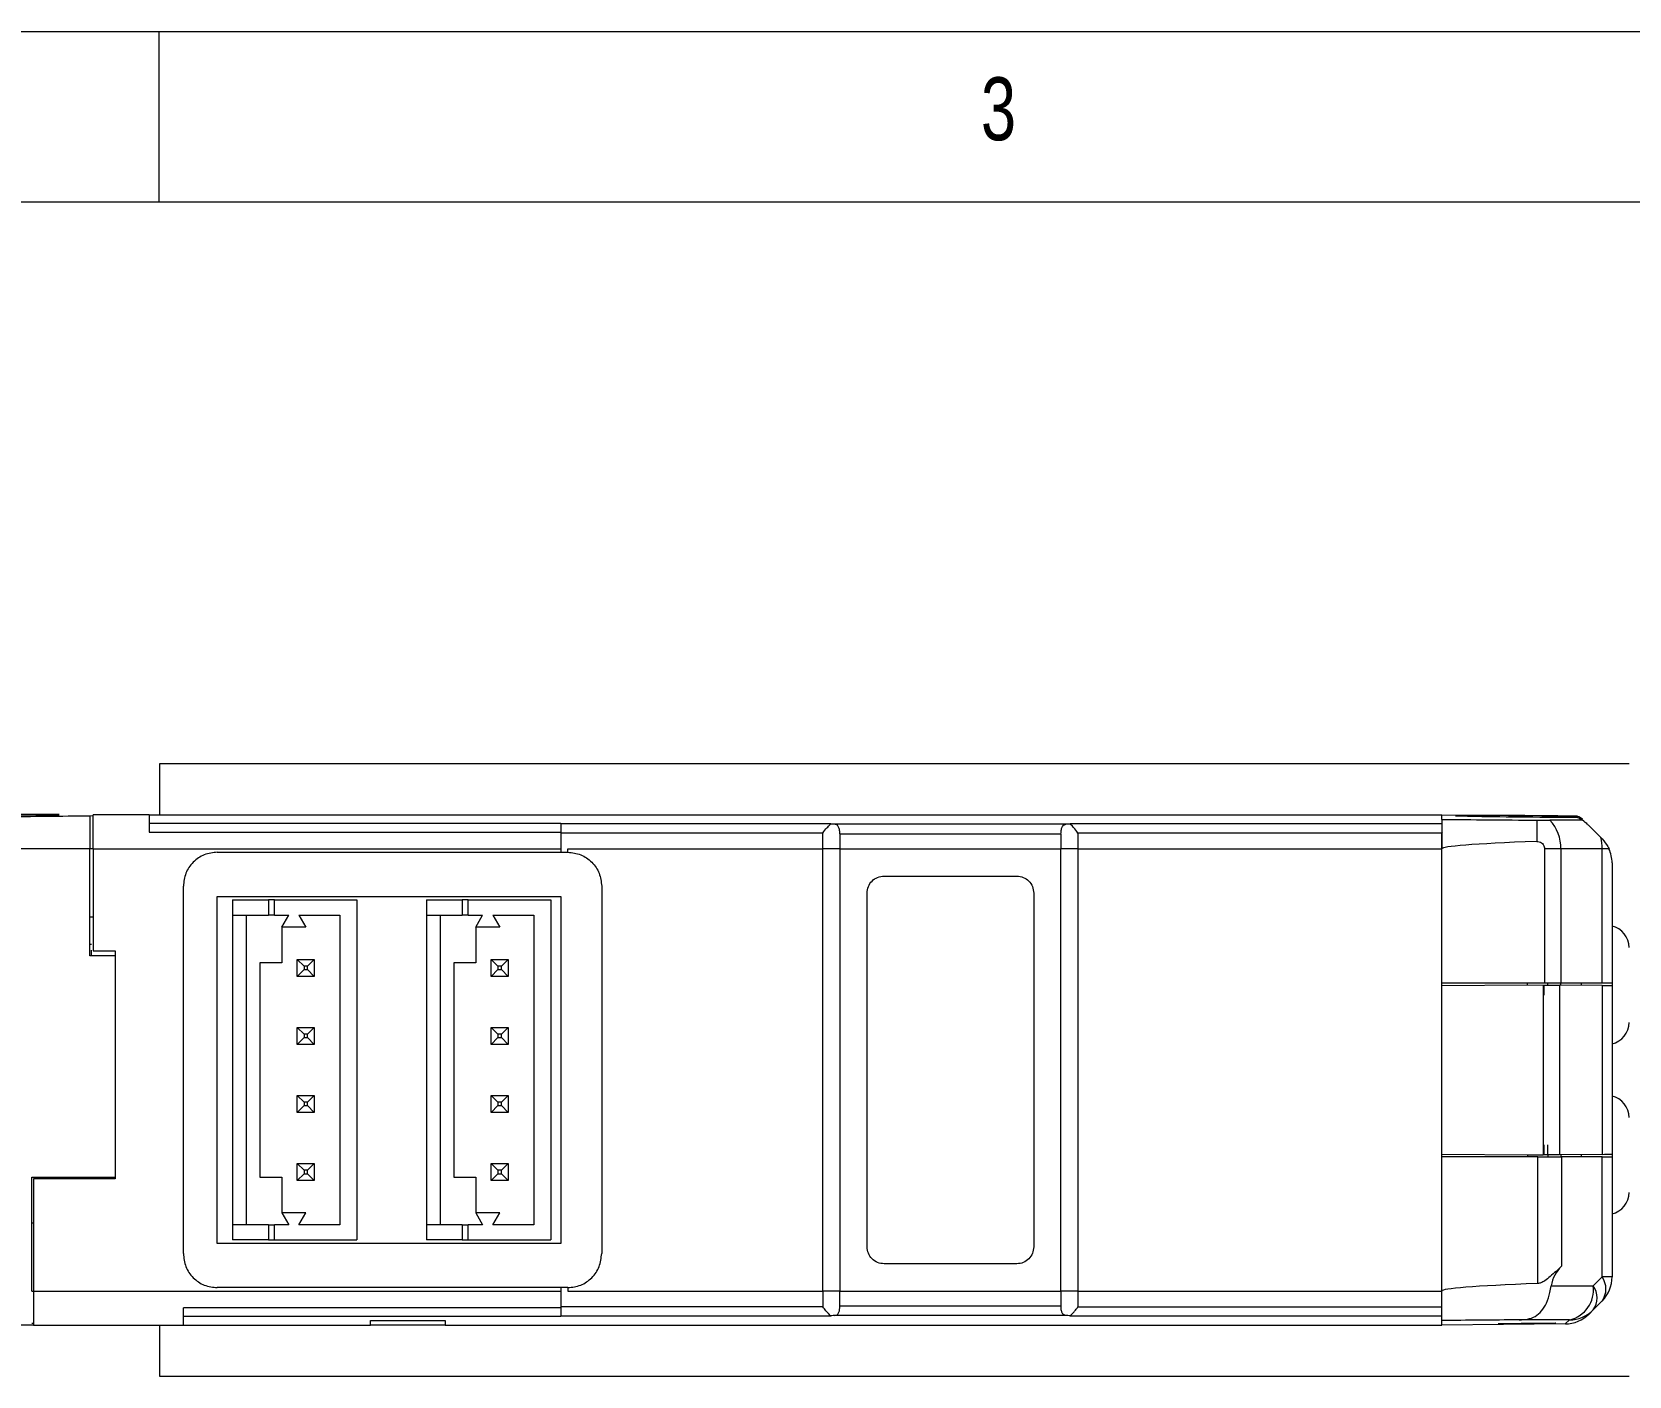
# Model space of a CAD drawing. Header units: inches. Extents: x 0.2 to 16.3, y 0.2 to 11.5.
# Drawn here: x 4.184 to 6.032, y 9.94 to 11.496 of the extents above; entities that cross this region are included whole.
import ezdxf

# ---------------------------------------------------------------- set-up
doc = ezdxf.new("R2010")
doc.units = ezdxf.units.IN
doc.header["$MEASUREMENT"] = 0
doc.linetypes.add('CENTERX2', pattern=[0.8, 0.5, -0.1, 0.1, -0.1])
doc.layers.add('CENTER_LINE', color=7, linetype='CENTERX2')
doc.styles.add('SLDTEXTSTYLE0', font='TXT', dxfattribs={"width": 0.7})
doc.styles.add('SLDTEXTSTYLE2', font='TXT', dxfattribs={"width": 0.75})
doc.dimstyles.new('SLDDIMSTYLE2', dxfattribs={"dimtxt": 0.15748, "dimasz": 0.13, "dimexe": 0, "dimexo": 0.0625, "dimgap": 0.03937, "dimtad": 1, "dimdec": 3, "dimrnd": 1e-09, "dimdsep": 46, "dimtxsty": 'SLDTEXTSTYLE0', "dimsah": 1, "dimcen": 0.09, "dimadec": 0, "dimazin": 2, "dimtfac": 1, "dimtdec": 3, "dimtofl": 0, "dimtmove": 0, "dimatfit": 3, "dimfxl": 1, "dimfrac": 2, "dimtolj": 1, "dimtzin": 12, "dimarcsym": 0})

# ---------------------------------------------------------------- blocks, each defined once
blk = doc.blocks.new('_D_25')
at = {"layer": 'CENTER_LINE'}
for p, q in [((4.2154, 10.5899), (2.5677, 10.5899)), ((2.6071, 10.5899), (2.6071, 9.9993)), ((4.1465, 9.9993), (2.5677, 9.9993))]:
    blk.add_line(p, q, dxfattribs=at)
for points in [[(2.6071, 10.5899), (2.5871, 10.4599), (2.6271, 10.4599)], [(2.6071, 9.9993), (2.6271, 10.1293), (2.5871, 10.1293)]]:
    blk.add_solid(points, dxfattribs=at)
at = {"layer": 'CENTER_LINE', "insert": (2.4041, 10.0531), "char_height": 0.15748, "attachment_point": 1, "rotation": 90, "style": 'SLDTEXTSTYLE0'}
blk.add_mtext('0.591', dxfattribs=at)

msp = doc.modelspace()

# ---------------------------------------------------------------- linework, layer by layer
at = {"color": 7, "linetype": 'Continuous', "lineweight": 18}
for p, q in [((16.3386, 11.4961), (0.1969, 11.4961)), ((4.3307, 11.4961), (4.3307, 11.2992)), ((16.1516, 11.2992), (0.3937, 11.2992)), ((4.3315, 10.6489), (4.3315, 10.5899)), ((6.0323, 10.6489), (4.3315, 10.6489)), ((4.2508, 10.5889), (4.2547, 10.589)), ((4.3197, 10.5899), (4.2547, 10.5899)), ((4.3197, 10.5899), (5.8157, 10.5899)), ((4.3197, 10.5899), (4.3197, 10.57)), ((4.7961, 10.58), (4.3197, 10.58)), ((4.7961, 10.5794), (4.7961, 10.58)), ((5.1084, 10.5794), (4.7961, 10.5794)), ((4.7961, 10.5794), (4.7961, 10.5689)), ((5.1056, 10.5766), (5.1082, 10.5792)), ((5.1082, 10.5792), (5.1084, 10.5794)), ((5.3805, 10.5789), (5.1131, 10.5789)), ((5.8157, 10.5794), (5.3853, 10.5794)), ((5.3853, 10.5794), (5.3855, 10.5792)), ((5.3881, 10.5766), (5.3855, 10.5792)), ((5.8157, 10.5846), (5.8157, 10.5899)), ((5.8157, 10.5899), (5.9698, 10.5885)), ((5.8157, 10.5846), (5.8157, 10.5505)), ((5.9254, 10.5837), (5.9254, 10.5591)), ((5.9783, 10.5836), (5.9405, 10.5836)), ((5.9701, 10.5882), (5.9698, 10.5885)), ((5.978, 10.5851), (5.9784, 10.5847)), ((5.9848, 10.5784), (5.9995, 10.5636)), ((4.3197, 10.57), (4.7961, 10.57)), ((4.7961, 10.5689), (5.0992, 10.5689)), ((5.1189, 10.568), (5.3748, 10.568)), ((5.3748, 10.568), (5.3748, 10.5505)), ((5.3945, 10.5689), (5.8157, 10.5689)), ((5.8163, 10.5696), (5.8157, 10.5702)), ((5.8157, 10.5505), (5.8157, 10.5689)), ((5.9995, 10.5636), (6.0011, 10.562)), ((4.2547, 10.5505), (4.2508, 10.5505)), ((4.2508, 10.4265), (4.2508, 10.5505)), ((4.2547, 10.5505), (4.2547, 10.4324)), ((4.2547, 10.5505), (4.7961, 10.5505)), ((4.3984, 10.5466), (4.8039, 10.5466)), ((4.8039, 10.5466), (4.8039, 10.5505)), ((4.8039, 10.5505), (5.0992, 10.5505)), ((5.1189, 10.5505), (5.0992, 10.5505)), ((5.0992, 10.0387), (5.0992, 10.5505)), ((5.1189, 10.5505), (5.1189, 10.0387)), ((5.1189, 10.5505), (5.3748, 10.5505)), ((5.3748, 10.0387), (5.3748, 10.5505)), ((5.3945, 10.5505), (5.3748, 10.5505)), ((5.3945, 10.5505), (5.3945, 10.0387)), ((5.3945, 10.5505), (5.8157, 10.5505)), ((5.8157, 10.0387), (5.8157, 10.5505)), ((5.8157, 10.395), (5.8157, 10.5505)), ((5.9533, 10.5505), (5.9344, 10.5505)), ((5.9344, 10.5505), (5.9344, 10.395)), ((6.0011, 10.5505), (5.9533, 10.5505)), ((5.9533, 10.5505), (5.9533, 10.395)), ((6.0011, 10.395), (6.0011, 10.5505)), ((6.0091, 10.5505), (6.0011, 10.5505)), ((5.1701, 10.519), (5.3236, 10.519)), ((6.0126, 10.5342), (6.0126, 10.395)), ((4.3591, 10.082), (4.3591, 10.5072)), ((4.8433, 10.5072), (4.8433, 10.082)), ((5.1504, 10.0899), (5.1504, 10.4993)), ((5.3433, 10.4993), (5.3433, 10.0899)), ((4.3984, 10.4954), (4.7961, 10.4954)), ((4.3984, 10.0938), (4.3984, 10.4954)), ((4.4161, 10.4915), (4.4161, 10.4737)), ((4.4161, 10.4915), (4.4575, 10.4915)), ((4.4575, 10.4915), (4.4575, 10.4737)), ((4.4644, 10.4915), (4.4575, 10.4915)), ((4.4644, 10.4737), (4.4644, 10.4915)), ((4.4644, 10.4915), (4.5598, 10.4915)), ((4.5598, 10.4915), (4.5598, 10.0978)), ((4.6406, 10.4915), (4.6406, 10.4737)), ((4.6406, 10.4915), (4.6819, 10.4915)), ((4.6819, 10.4915), (4.6819, 10.4737)), ((4.6888, 10.4915), (4.6819, 10.4915)), ((4.6888, 10.4737), (4.6888, 10.4915)), ((4.6888, 10.4915), (4.7843, 10.4915)), ((4.7843, 10.4915), (4.7843, 10.0978)), ((4.7961, 10.4954), (4.7961, 10.0938)), ((4.2508, 10.4718), (4.2547, 10.4718)), ((4.4161, 10.4737), (4.4575, 10.4737)), ((4.4161, 10.4737), (4.4161, 10.1155)), ((4.4319, 10.4737), (4.4319, 10.1155)), ((4.4644, 10.4737), (4.4575, 10.4737)), ((4.4644, 10.4737), (4.4811, 10.4737)), ((4.4731, 10.46), (4.4811, 10.4737)), ((4.4929, 10.4737), (4.5402, 10.4737)), ((4.4929, 10.4737), (4.5009, 10.46)), ((4.5402, 10.4737), (4.5402, 10.1155)), ((4.6406, 10.4737), (4.6819, 10.4737)), ((4.6406, 10.4737), (4.6406, 10.1155)), ((4.6563, 10.4737), (4.6563, 10.1155)), ((4.6888, 10.4737), (4.6819, 10.4737)), ((4.6888, 10.4737), (4.7055, 10.4737)), ((4.6976, 10.46), (4.7055, 10.4737)), ((4.7173, 10.4737), (4.7646, 10.4737)), ((4.7173, 10.4737), (4.7253, 10.46)), ((4.7646, 10.4737), (4.7646, 10.1155)), ((4.5009, 10.46), (4.4731, 10.46)), ((4.4731, 10.46), (4.4731, 10.4186)), ((4.7253, 10.46), (4.6976, 10.46)), ((4.6976, 10.46), (4.6976, 10.4186)), ((4.2803, 10.4265), (4.2508, 10.4265)), ((4.2528, 10.4265), (4.2528, 10.4331)), ((4.2547, 10.4363), (4.2547, 10.4363)), ((4.2547, 10.4324), (4.2803, 10.4324)), ((4.2803, 10.4324), (4.2803, 10.1686)), ((4.4476, 10.4186), (4.4476, 10.1706)), ((4.4731, 10.4186), (4.4476, 10.4186)), ((4.4909, 10.4029), (4.4909, 10.4226)), ((4.4909, 10.4226), (4.4988, 10.4147)), ((4.4909, 10.4226), (4.5106, 10.4226)), ((4.4909, 10.4029), (4.4988, 10.4108)), ((4.4988, 10.4147), (4.4988, 10.4108)), ((4.5028, 10.4147), (4.4988, 10.4147)), ((4.4988, 10.4108), (4.5028, 10.4108)), ((4.5028, 10.4147), (4.5106, 10.4226)), ((4.5028, 10.4108), (4.5028, 10.4147)), ((4.5028, 10.4108), (4.5106, 10.4029)), ((4.5106, 10.4226), (4.5106, 10.4029)), ((4.672, 10.4186), (4.672, 10.1706)), ((4.6976, 10.4186), (4.672, 10.4186)), ((4.7154, 10.4226), (4.7232, 10.4147)), ((4.7154, 10.4226), (4.735, 10.4226)), ((4.7154, 10.4029), (4.7154, 10.4226)), ((4.7154, 10.4029), (4.7232, 10.4108)), ((4.7272, 10.4147), (4.7232, 10.4147)), ((4.7232, 10.4147), (4.7232, 10.4108)), ((4.7232, 10.4108), (4.7272, 10.4108)), ((4.7272, 10.4147), (4.735, 10.4226)), ((4.7272, 10.4108), (4.7272, 10.4147)), ((4.7272, 10.4108), (4.735, 10.4029)), ((4.735, 10.4226), (4.735, 10.4029)), ((4.5106, 10.4029), (4.4909, 10.4029)), ((4.735, 10.4029), (4.7154, 10.4029)), ((5.9344, 10.395), (5.8157, 10.395)), ((5.8157, 10.3922), (5.9148, 10.393)), ((5.8157, 10.1971), (5.8157, 10.3922)), ((5.9148, 10.393), (5.9148, 10.395)), ((5.9148, 10.393), (5.9328, 10.3929)), ((5.9328, 10.3929), (5.9328, 10.1963)), ((5.9339, 10.3812), (5.9339, 10.3929)), ((5.9533, 10.395), (5.9344, 10.395)), ((5.9381, 10.3928), (5.9381, 10.395)), ((5.9518, 10.3927), (5.9518, 10.1965)), ((6.0011, 10.3923), (5.9518, 10.3927)), ((6.0011, 10.395), (5.9533, 10.395)), ((5.9535, 10.3927), (5.9535, 10.395)), ((5.9772, 10.3925), (5.9772, 10.395)), ((6.0126, 10.395), (6.0011, 10.395)), ((6.0011, 10.3923), (6.0011, 10.1969)), ((6.0126, 10.395), (6.0126, 10.3922)), ((6.0126, 10.3922), (6.0126, 10.197)), ((4.4988, 10.336), (4.4909, 10.3438)), ((4.4909, 10.3438), (4.5106, 10.3438)), ((4.4909, 10.3241), (4.4909, 10.3438)), ((4.5028, 10.336), (4.4988, 10.336)), ((4.4988, 10.336), (4.4988, 10.332)), ((4.5028, 10.336), (4.5106, 10.3438)), ((4.5028, 10.332), (4.5028, 10.336)), ((4.5106, 10.3438), (4.5106, 10.3241)), ((4.7154, 10.3241), (4.7154, 10.3438)), ((4.7232, 10.336), (4.7154, 10.3438)), ((4.7154, 10.3438), (4.735, 10.3438)), ((4.7232, 10.336), (4.7232, 10.332)), ((4.7272, 10.336), (4.7232, 10.336)), ((4.7272, 10.336), (4.735, 10.3438)), ((4.7272, 10.332), (4.7272, 10.336)), ((4.735, 10.3438), (4.735, 10.3241)), ((4.4909, 10.3241), (4.4988, 10.332)), ((4.5106, 10.3241), (4.4909, 10.3241)), ((4.4988, 10.332), (4.5028, 10.332)), ((4.5106, 10.3241), (4.5028, 10.332)), ((4.7154, 10.3241), (4.7232, 10.332)), ((4.735, 10.3241), (4.7154, 10.3241)), ((4.7232, 10.332), (4.7272, 10.332)), ((4.735, 10.3241), (4.7272, 10.332)), ((4.4909, 10.2651), (4.5106, 10.2651)), ((4.4909, 10.2651), (4.4988, 10.2572)), ((4.4909, 10.2454), (4.4909, 10.2651)), ((4.5106, 10.2651), (4.5028, 10.2572)), ((4.5106, 10.2651), (4.5106, 10.2454)), ((4.7154, 10.2651), (4.735, 10.2651)), ((4.7154, 10.2651), (4.7232, 10.2572)), ((4.7154, 10.2454), (4.7154, 10.2651)), ((4.735, 10.2651), (4.7272, 10.2572)), ((4.735, 10.2651), (4.735, 10.2454)), ((4.4988, 10.2533), (4.4909, 10.2454)), ((4.5106, 10.2454), (4.4909, 10.2454)), ((4.5028, 10.2572), (4.4988, 10.2572)), ((4.4988, 10.2572), (4.4988, 10.2533)), ((4.4988, 10.2533), (4.5028, 10.2533)), ((4.5028, 10.2533), (4.5028, 10.2572)), ((4.5028, 10.2533), (4.5106, 10.2454)), ((4.7232, 10.2533), (4.7154, 10.2454)), ((4.735, 10.2454), (4.7154, 10.2454)), ((4.7272, 10.2572), (4.7232, 10.2572)), ((4.7232, 10.2572), (4.7232, 10.2533)), ((4.7232, 10.2533), (4.7272, 10.2533)), ((4.7272, 10.2533), (4.7272, 10.2572)), ((4.7272, 10.2533), (4.735, 10.2454)), ((5.9339, 10.1964), (5.9339, 10.208)), ((5.9378, 10.208), (5.9378, 10.1964)), ((4.4909, 10.1863), (4.4988, 10.1785)), ((4.4909, 10.1863), (4.5106, 10.1863)), ((4.4909, 10.1667), (4.4909, 10.1863)), ((4.5028, 10.1785), (4.5106, 10.1863)), ((4.5106, 10.1863), (4.5106, 10.1667)), ((4.7154, 10.1863), (4.7232, 10.1785)), ((4.7154, 10.1863), (4.735, 10.1863)), ((4.7154, 10.1667), (4.7154, 10.1863)), ((4.7272, 10.1785), (4.735, 10.1863)), ((4.735, 10.1863), (4.735, 10.1667)), ((5.8157, 10.1971), (5.9148, 10.1962)), ((5.9267, 10.1942), (5.8157, 10.1942)), ((5.8157, 10.0387), (5.8157, 10.1942)), ((5.9148, 10.1962), (5.9328, 10.1963)), ((5.9148, 10.1962), (5.9148, 10.1942)), ((5.9267, 10.0474), (5.9267, 10.1942)), ((5.9267, 10.1942), (5.9542, 10.1942)), ((5.9381, 10.1964), (5.9381, 10.1942)), ((6.0011, 10.1969), (5.9518, 10.1965)), ((5.9535, 10.1965), (5.9535, 10.1942)), ((5.9542, 10.1942), (5.9542, 10.0675)), ((6.0011, 10.1942), (5.9542, 10.1942)), ((5.9772, 10.1942), (5.9772, 10.1967)), ((6.0011, 10.055), (6.0011, 10.1942)), ((6.0011, 10.1942), (6.0126, 10.1942)), ((6.0126, 10.197), (6.0126, 10.1942)), ((6.0126, 10.1942), (6.0126, 10.055)), ((4.1839, 10.1706), (4.2803, 10.1706)), ((4.1839, 10.0387), (4.1839, 10.1706)), ((4.1858, 10.1686), (4.1858, 10.0387)), ((4.2803, 10.1686), (4.1858, 10.1686)), ((4.4476, 10.1706), (4.4731, 10.1706)), ((4.4731, 10.1706), (4.4731, 10.1293)), ((4.4909, 10.1667), (4.4988, 10.1745)), ((4.5106, 10.1667), (4.4909, 10.1667)), ((4.5028, 10.1785), (4.4988, 10.1785)), ((4.4988, 10.1785), (4.4988, 10.1745)), ((4.4988, 10.1745), (4.5028, 10.1745)), ((4.5028, 10.1745), (4.5028, 10.1785)), ((4.5028, 10.1745), (4.5106, 10.1667)), ((4.672, 10.1706), (4.6976, 10.1706)), ((4.6976, 10.1706), (4.6976, 10.1293)), ((4.7154, 10.1667), (4.7232, 10.1745)), ((4.735, 10.1667), (4.7154, 10.1667)), ((4.7272, 10.1785), (4.7232, 10.1785)), ((4.7232, 10.1785), (4.7232, 10.1745)), ((4.7232, 10.1745), (4.7272, 10.1745)), ((4.7272, 10.1745), (4.7272, 10.1785)), ((4.7272, 10.1745), (4.735, 10.1667)), ((4.1858, 10.1174), (4.1839, 10.1174)), ((4.4161, 10.1155), (4.4161, 10.0978)), ((4.4575, 10.1155), (4.4161, 10.1155)), ((4.4575, 10.1155), (4.4644, 10.1155)), ((4.4575, 10.1155), (4.4575, 10.0978)), ((4.4811, 10.1155), (4.4644, 10.1155)), ((4.4644, 10.0978), (4.4644, 10.1155)), ((4.4731, 10.1293), (4.4811, 10.1155)), ((4.5009, 10.1293), (4.4731, 10.1293)), ((4.4929, 10.1155), (4.5009, 10.1293)), ((4.5402, 10.1155), (4.4929, 10.1155)), ((4.6406, 10.1155), (4.6406, 10.0978)), ((4.6819, 10.1155), (4.6406, 10.1155)), ((4.6819, 10.1155), (4.6819, 10.0978)), ((4.6819, 10.1155), (4.6888, 10.1155)), ((4.7055, 10.1155), (4.6888, 10.1155)), ((4.6888, 10.0978), (4.6888, 10.1155)), ((4.6976, 10.1293), (4.7055, 10.1155)), ((4.7253, 10.1293), (4.6976, 10.1293)), ((4.7173, 10.1155), (4.7253, 10.1293)), ((4.7646, 10.1155), (4.7173, 10.1155)), ((4.7961, 10.0938), (4.3984, 10.0938)), ((4.4575, 10.0978), (4.4161, 10.0978)), ((4.4575, 10.0978), (4.4644, 10.0978)), ((4.4644, 10.0978), (4.5598, 10.0978)), ((4.6819, 10.0978), (4.6406, 10.0978)), ((4.6819, 10.0978), (4.6888, 10.0978)), ((4.6888, 10.0978), (4.7843, 10.0978)), ((5.3236, 10.0702), (5.1701, 10.0702)), ((4.1839, 10.0387), (4.1858, 10.0387)), ((4.1858, 10.0387), (4.7961, 10.0387)), ((4.8039, 10.0426), (4.3984, 10.0426)), ((4.8039, 10.0426), (4.8039, 10.0387)), ((4.8039, 10.0387), (5.0992, 10.0387)), ((5.1189, 10.0387), (5.0992, 10.0387)), ((5.1189, 10.0387), (5.3748, 10.0387)), ((5.1189, 10.0213), (5.1189, 10.0387)), ((5.3945, 10.0387), (5.3748, 10.0387)), ((5.3945, 10.0387), (5.8157, 10.0387)), ((5.8157, 10.0046), (5.8157, 10.0387)), ((5.9422, 10.0448), (5.9908, 10.0448)), ((5.9908, 10.0448), (6.0011, 10.055)), ((6.0126, 10.055), (6.0011, 10.055)), ((4.7961, 10.0192), (4.3591, 10.0192)), ((5.0992, 10.0204), (4.7961, 10.0203)), ((5.3748, 10.0213), (5.1189, 10.0213)), ((5.3945, 10.0204), (5.8157, 10.0203)), ((6.0011, 10.0272), (5.9908, 10.0169)), ((4.1858, 10.0011), (4.1839, 10.0011)), ((4.7961, 10.0093), (4.3591, 10.0093)), ((4.5756, 10.0045), (4.6622, 10.0045)), ((4.5756, 9.9993), (4.5756, 10.0045)), ((4.6622, 10.0045), (4.6622, 9.9993)), ((5.1084, 10.0098), (4.7961, 10.0098)), ((5.1082, 10.01), (5.1056, 10.0126)), ((5.1082, 10.01), (5.1084, 10.0098)), ((5.3805, 10.0103), (5.1131, 10.0103)), ((5.3853, 10.0098), (5.3855, 10.01)), ((5.8157, 10.0098), (5.3853, 10.0098)), ((5.3855, 10.01), (5.3881, 10.0126)), ((5.8157, 9.9993), (5.8157, 10.0046)), ((5.9585, 10.0006), (5.8157, 9.9993)), ((5.9633, 10.0054), (5.9051, 10.0054)), ((5.9585, 10.0006), (5.9633, 10.0054)), ((5.9908, 10.0169), (5.986, 10.0121)), ((4.1858, 9.9993), (4.1228, 9.9993)), ((4.1858, 9.9993), (4.3591, 9.9993)), ((4.3315, 9.9993), (4.3315, 9.9403)), ((4.3591, 9.9993), (4.5756, 9.9993)), ((4.6622, 9.9993), (4.5756, 9.9993)), ((4.6622, 9.9993), (5.8157, 9.9993)), ((4.3315, 9.9403), (6.0323, 9.9403))]:
    msp.add_line(p, q, dxfattribs=at)
at = {"color": 8, "linetype": 'Continuous', "lineweight": 18}
msp.add_line((4.2508, 10.4402), (4.2528, 10.4402), dxfattribs=at)
at = {"color": 7, "linetype": 'Continuous', "lineweight": 18}
for centre, radius, start, end in [((5.9082, 10.5521), 0.0451, 357.9275, 44.1764), ((5.9569, 10.5505), 0.0394, 57.1222, 68.5055), ((5.9569, 10.5505), 0.0394, 45, 57.1222), ((5.9468, 10.5506), 0.0543, 359.9208, 13.9139), ((5.9732, 10.5342), 0.0394, 0, 24.4698), ((6.0067, 10.4363), 0.0256, 0, 76.6576), ((6.0067, 10.3497), 0.0256, 283.3424, 0), ((6.0067, 10.2395), 0.0256, 0, 76.6576), ((6.0067, 10.1529), 0.0256, 283.3424, 0), ((5.9811, 10.0387), 0.0394, 133.0427, 171.1675), ((5.9558, 10.0399), 0.0353, 282.2637, 7.8728), ((5.9708, 10.0308), 0.0244, 325.1431, 34.8569), ((5.9811, 10.0411), 0.0244, 325.1431, 34.8569), ((5.9732, 10.055), 0.0394, 315, 0), ((5.963, 10.0447), 0.0394, 270.4951, 314.9996)]:
    msp.add_arc(centre, radius, start, end, dxfattribs=at)
for centre, major_axis, ratio, start_param, end_param in [((9.7443, 10.5505), (4.5114, -0.0394), 0.000076, 3.655544, 3.703017), ((5.9142, 10.5882), (0.0827, -0.0007), 0.008726, 0.827729, 5.47606), ((5.9697, 10.5767), (-0.00835, 0.00835), 0.999923, 4.712389, 5.489099), ((10.3271, 10.5505), (4.5114, 0), 0.008727, 2.920639, 3.141593), ((10.3271, 10.0387), (4.5114, 0), 0.008727, 2.919317, 3.141593), ((9.7443, 10.0387), (4.5114, 0.0394), 0.000076, 2.58867, 2.627642), ((5.9582, 10.04), (0.0278, 0.0278), 0.999923, 3.935679, 4.712389)]:
    msp.add_ellipse(centre, major_axis=major_axis, ratio=ratio, start_param=start_param, end_param=end_param, dxfattribs=at)
msp.add_ellipse((5.9142, 10.0011), major_axis=(0.0335, 0.0003), ratio=0.008726, dxfattribs=at)
for points, knots in [([(4.0244, 10.5861), (4.0667, 10.5867), (4.1421, 10.5876), (4.2176, 10.5885), (4.2508, 10.5889)], [0, 0, 0, 0, 0.560004, 1, 1, 1, 1]), ([(4.2508, 10.5889), (4.2508, 10.5885), (4.2508, 10.5876), (4.2508, 10.581), (4.2508, 10.5713), (4.2508, 10.5605), (4.2508, 10.5534), (4.2508, 10.5505)], [0, 0, 0, 0, 0.214703, 0.429407, 0.644092, 0.858769, 1, 1, 1, 1]), ([(5.0992, 10.5688), (5.1009, 10.571), (5.1031, 10.574), (5.1051, 10.576), (5.1056, 10.5766)], [0, 0, 0, 0, 0.727207, 1, 1, 1, 1]), ([(5.1131, 10.5789), (5.1112, 10.579), (5.1085, 10.5791), (5.1083, 10.5792), (5.1082, 10.5792)], [0, 0, 0, 0, 0.715699, 1, 1, 1, 1]), ([(5.1189, 10.568), (5.1188, 10.5697), (5.1186, 10.5732), (5.1172, 10.5768), (5.1153, 10.5786), (5.1137, 10.5788), (5.1131, 10.5789)], [0, 0, 0, 0, 0.270501, 0.540639, 0.820445, 1, 1, 1, 1]), ([(5.3748, 10.568), (5.3749, 10.5697), (5.3751, 10.5732), (5.3765, 10.5768), (5.3784, 10.5786), (5.38, 10.5788), (5.3805, 10.5789)], [0, 0, 0, 0, 0.270501, 0.54064, 0.820446, 1, 1, 1, 1]), ([(5.3855, 10.5792), (5.3853, 10.5792), (5.3848, 10.5791), (5.3821, 10.579), (5.3805, 10.5789)], [0, 0, 0, 0, 0.4520547, 1, 1, 1, 1]), ([(5.3944, 10.5688), (5.3928, 10.571), (5.3906, 10.574), (5.3886, 10.576), (5.3881, 10.5766)], [0, 0, 0, 0, 0.727207, 1, 1, 1, 1]), ([(5.9254, 10.5837), (5.9268, 10.5837), (5.9296, 10.5836), (5.9345, 10.5836), (5.9382, 10.5836), (5.9402, 10.5836), (5.9405, 10.5836)], [0, 0, 0, 0, 0.238751, 0.502449, 0.923769, 1, 1, 1, 1]), ([(5.9784, 10.5847), (5.977, 10.5858), (5.9745, 10.5878), (5.9714, 10.5881), (5.9701, 10.5882)], [0, 0, 0, 0, 0.582995, 1, 1, 1, 1]), ([(5.0992, 10.5505), (5.0992, 10.5525), (5.0992, 10.5564), (5.0992, 10.5617), (5.0992, 10.5662), (5.0992, 10.568), (5.0992, 10.5688)], [0, 0, 0, 0, 0.249883, 0.499844, 0.749883, 1, 1, 1, 1]), ([(5.3945, 10.5688), (5.3945, 10.568), (5.3945, 10.5662), (5.3945, 10.5617), (5.3945, 10.5564), (5.3945, 10.5525), (5.3945, 10.5505)], [0, 0, 0, 0, 0.250117, 0.500156, 0.750117, 1, 1, 1, 1]), ([(5.9254, 10.5591), (5.9264, 10.5591), (5.9283, 10.559), (5.931, 10.5576), (5.933, 10.5555), (5.9342, 10.553), (5.9343, 10.5513), (5.9344, 10.5505)], [0, 0, 0, 0, 0.209529, 0.419059, 0.628588, 0.838117, 1, 1, 1, 1]), ([(6.0011, 10.562), (6.0036, 10.5591), (6.0068, 10.5553), (6.0086, 10.5514), (6.0091, 10.5505)], [0, 0, 0, 0, 0.765617, 1, 1, 1, 1]), ([(4.2508, 10.5505), (4.2085, 10.5506), (4.1331, 10.5507), (4.0576, 10.5506), (4.0244, 10.5505)], [0, 0, 0, 0, 0.5600048, 1, 1, 1, 1]), ([(5.9328, 10.3929), (5.9368, 10.3928), (5.944, 10.3928), (5.9494, 10.3927), (5.9518, 10.3927)], [0, 0, 0, 0, 0.557682, 1, 1, 1, 1]), ([(6.0011, 10.3923), (6.0048, 10.3923), (6.0114, 10.3922), (6.0122, 10.3922), (6.0126, 10.3922)], [0, 0, 0, 0, 0.557568, 1, 1, 1, 1]), ([(5.9518, 10.1965), (5.9487, 10.1965), (5.9431, 10.1964), (5.936, 10.1964), (5.9328, 10.1963)], [0, 0, 0, 0, 0.557681, 1, 1, 1, 1]), ([(6.0011, 10.1969), (6.0048, 10.197), (6.0114, 10.197), (6.0122, 10.197), (6.0126, 10.197)], [0, 0, 0, 0, 0.557568, 1, 1, 1, 1]), ([(5.9542, 10.0675), (5.95, 10.0635), (5.944, 10.0579), (5.9356, 10.0511), (5.9308, 10.0481), (5.9279, 10.0476), (5.9267, 10.0474)], [0, 0, 0, 0, 0.5436634, 0.7640714, 0.9027298, 1, 1, 1, 1]), ([(5.0992, 10.0387), (5.0992, 10.0367), (5.0992, 10.0328), (5.0992, 10.0275), (5.0992, 10.023), (5.0992, 10.0213), (5.0992, 10.0204)], [0, 0, 0, 0, 0.249826, 0.499768, 0.749826, 1, 1, 1, 1]), ([(5.3748, 10.0387), (5.3748, 10.0357), (5.3748, 10.0296), (5.3748, 10.0241), (5.3748, 10.0213)], [0, 0, 0, 0, 0.500008, 1, 1, 1, 1]), ([(5.3945, 10.0387), (5.3945, 10.0367), (5.3945, 10.0328), (5.3945, 10.0275), (5.3945, 10.023), (5.3945, 10.0213), (5.3945, 10.0204)], [0, 0, 0, 0, 0.249883, 0.499844, 0.749883, 1, 1, 1, 1]), ([(5.9051, 10.0054), (5.9085, 10.0055), (5.9151, 10.0058), (5.9243, 10.0091), (5.9315, 10.0153), (5.9371, 10.0249), (5.9405, 10.0353), (5.9417, 10.0422), (5.9422, 10.0448)], [0, 0, 0, 0, 0.154072, 0.309207, 0.488335, 0.671502, 0.878231, 1, 1, 1, 1]), ([(5.1056, 10.0126), (5.1047, 10.0136), (5.1027, 10.0157), (5.1005, 10.0187), (5.0992, 10.0204)], [0, 0, 0, 0, 0.453789, 1, 1, 1, 1]), ([(5.1131, 10.0103), (5.114, 10.0105), (5.1157, 10.0108), (5.1175, 10.0132), (5.1187, 10.0167), (5.1188, 10.0197), (5.1189, 10.0213)], [0, 0, 0, 0, 0.268331, 0.522065, 0.764688, 1, 1, 1, 1]), ([(5.3805, 10.0103), (5.3797, 10.0105), (5.378, 10.0108), (5.3762, 10.0132), (5.375, 10.0166), (5.3749, 10.0197), (5.3748, 10.0213)], [0, 0, 0, 0, 0.268398, 0.522178, 0.764747, 1, 1, 1, 1]), ([(5.3881, 10.0126), (5.3889, 10.0135), (5.3909, 10.0156), (5.3931, 10.0186), (5.3944, 10.0204)], [0, 0, 0, 0, 0.395708, 1, 1, 1, 1]), ([(5.1131, 10.0103), (5.1117, 10.0103), (5.1089, 10.0102), (5.1085, 10.01), (5.1082, 10.01)], [0, 0, 0, 0, 0.523313, 1, 1, 1, 1]), ([(5.3855, 10.01), (5.3852, 10.01), (5.3848, 10.0102), (5.382, 10.0103), (5.3805, 10.0103)], [0, 0, 0, 0, 0.479315, 1, 1, 1, 1])]:
    msp.add_open_spline(points, degree=3, knots=knots, dxfattribs=at)
for points in [[(4.2547, 10.5505), (4.2547, 10.5557), (4.2547, 10.566), (4.2547, 10.579), (4.2547, 10.5881), (4.2547, 10.5893), (4.2547, 10.5899)], [(4.7961, 10.5689), (4.7961, 10.5654), (4.7961, 10.5582), (4.7961, 10.5505), (4.7961, 10.5466)], [(5.1189, 10.568), (5.1189, 10.5652), (5.1189, 10.5596), (5.1189, 10.5535), (5.1189, 10.5505)], [(4.3984, 10.5466), (4.3933, 10.546), (4.3829, 10.5448), (4.3699, 10.5357), (4.3608, 10.5227), (4.3596, 10.5124), (4.3591, 10.5072)], [(4.8039, 10.5466), (4.8091, 10.546), (4.8194, 10.5448), (4.8324, 10.5357), (4.8415, 10.5227), (4.8427, 10.5124), (4.8433, 10.5072)], [(5.1504, 10.4993), (5.1507, 10.5019), (5.1513, 10.5071), (5.1558, 10.5136), (5.1623, 10.5181), (5.1675, 10.5187), (5.1701, 10.519)], [(5.3236, 10.519), (5.3262, 10.5187), (5.3314, 10.5181), (5.3379, 10.5136), (5.3424, 10.5071), (5.343, 10.5019), (5.3433, 10.4993)], [(4.3591, 10.082), (4.3596, 10.0769), (4.3608, 10.0665), (4.3699, 10.0535), (4.3829, 10.0444), (4.3933, 10.0432), (4.3984, 10.0426)], [(4.8039, 10.0426), (4.8091, 10.0432), (4.8194, 10.0444), (4.8324, 10.0535), (4.8415, 10.0665), (4.8427, 10.0769), (4.8433, 10.082)], [(5.1701, 10.0702), (5.1675, 10.0705), (5.1623, 10.0711), (5.1558, 10.0756), (5.1513, 10.0822), (5.1507, 10.0873), (5.1504, 10.0899)], [(5.3433, 10.0899), (5.343, 10.0873), (5.3424, 10.0822), (5.3379, 10.0756), (5.3314, 10.0711), (5.3262, 10.0705), (5.3236, 10.0702)], [(4.1858, 10.0387), (4.1858, 10.0335), (4.1858, 10.0232), (4.1858, 10.0102), (4.1858, 10.0011), (4.1858, 9.9999), (4.1858, 9.9993)], [(4.7961, 10.0426), (4.7961, 10.0388), (4.7961, 10.031), (4.7961, 10.0239), (4.7961, 10.0203)], [(5.8157, 10.0203), (5.8157, 10.0232), (5.8157, 10.0291), (5.8157, 10.0355), (5.8157, 10.0387)], [(4.3591, 9.9993), (4.3591, 9.9996), (4.3591, 10.0001), (4.3591, 10.0043), (4.3591, 10.0106), (4.3591, 10.0163), (4.3591, 10.0192)], [(4.7961, 10.0203), (4.7961, 10.0188), (4.7961, 10.0158), (4.7961, 10.0126), (4.7961, 10.0103), (4.7961, 10.01), (4.7961, 10.0098)], [(5.8157, 10.0098), (5.8157, 10.01), (5.8157, 10.0103), (5.8157, 10.0126), (5.8157, 10.0158), (5.8157, 10.0188), (5.8157, 10.0203)]]:
    msp.add_open_spline(points, degree=3, dxfattribs=at)

# ---------------------------------------------------------------- texts
at = {"color": 7, "linetype": 'Continuous', "lineweight": 0, "insert": (5.2822, 11.4436), "char_height": 0.0729, "attachment_point": 1, "style": 'SLDTEXTSTYLE2'}
msp.add_mtext('3', dxfattribs=at)

# ---------------------------------------------------------------- dimensions: what is measured, and where the dimension line sits
at = {"layer": 'CENTER_LINE'}
dim = msp.add_linear_dim(base=(2.6071, 9.9993), p1=(4.2547, 10.5899), p2=(4.1858, 9.9993), angle=90, dimstyle='SLDDIMSTYLE2', dxfattribs=at)
dim.commit()
dim.dimension.update_dxf_attribs({"geometry": '_D_25', "text_midpoint": (2.6071, 10.2946), "dimtype": 160})

doc.saveas('drawing.dxf')
